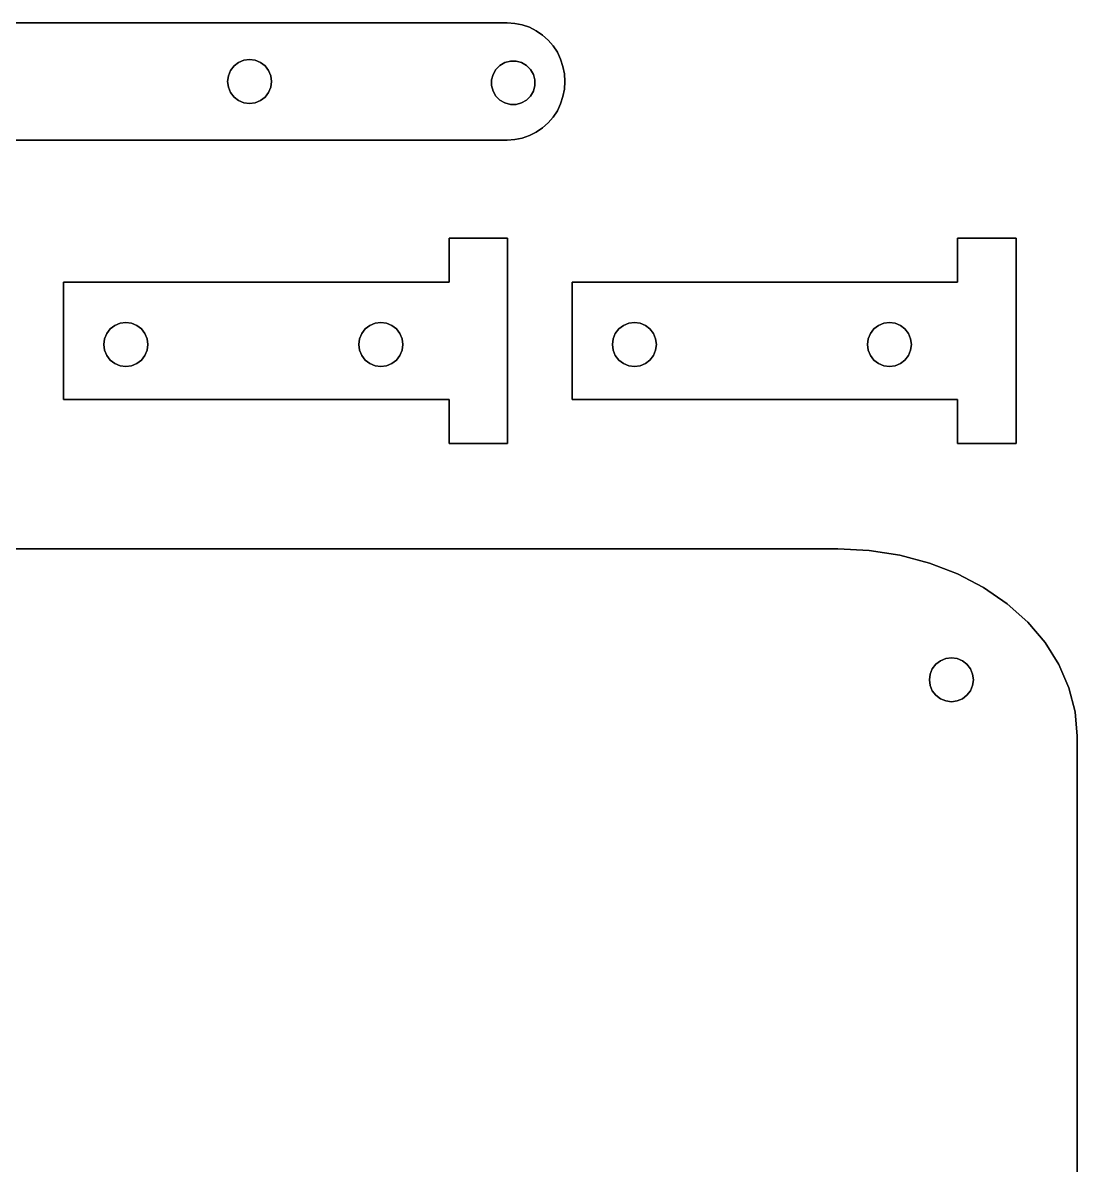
# Model space of a CAD drawing. Header units: metres. Extents: x -153 to 0, y 0 to 286.
# Drawn here: x -72.1 to -0.1, y 208.4 to 286.4 of the extents above; entities that cross this region are included whole.
import ezdxf

# ---------------------------------------------------------------- set-up
doc = ezdxf.new("R2010")
doc.units = ezdxf.units.M

msp = doc.modelspace()

# ---------------------------------------------------------------- linework, layer by layer
at = {"layer": 'Group#15'}
for points in [[(-8.285, 268.677, 0.199), (-8.285, 271.677, 0.199), (-4.285, 271.677, 0.199), (-4.285, 257.677, 0.199), (-8.285, 257.677, 0.199), (-8.285, 260.677, 0.199), (-34.585, 260.677, 0.199), (-34.585, 268.677, 0.199), (-8.285, 268.677, 0.199)], [(-8.285, 271.677, 3.199), (-8.285, 268.677, 3.199), (-34.585, 268.677, 3.199), (-34.585, 260.677, 3.199), (-8.285, 260.677, 3.199), (-8.285, 257.677, 3.199), (-4.285, 257.677, 3.199), (-4.285, 271.677, 3.199), (-8.285, 271.677, 3.199)], [(-8.285, 271.677, 3.199), (-4.285, 271.677, 3.199), (-4.285, 271.677, 0.199), (-8.285, 271.677, 0.199), (-8.285, 271.677, 3.199)], [(-8.285, 271.677, 0.199), (-8.285, 268.677, 0.199), (-8.285, 268.677, 3.199), (-8.285, 271.677, 3.199), (-8.285, 271.677, 0.199)], [(-4.285, 271.677, 3.199), (-4.285, 257.677, 3.199), (-4.285, 257.677, 0.199), (-4.285, 271.677, 0.199), (-4.285, 271.677, 3.199)], [(-8.285, 268.677, 3.199), (-8.285, 268.677, 0.199), (-34.585, 268.677, 0.199), (-34.585, 268.677, 3.199), (-8.285, 268.677, 3.199)], [(-34.585, 260.677, 3.199), (-34.585, 268.677, 3.199), (-34.585, 268.677, 0.199), (-34.585, 260.677, 0.199), (-34.585, 260.677, 3.199)], [(-30.723, 262.978, 0.199), (-30.335, 262.927, 0.199), (-29.947, 262.978, 0.199), (-29.585, 263.128, 0.199), (-29.274, 263.366, 0.199), (-29.036, 263.677, 0.199), (-28.886, 264.039, 0.199), (-28.835, 264.427, 0.199), (-28.886, 264.815, 0.199), (-29.036, 265.177, 0.199), (-29.274, 265.487, 0.199), (-29.585, 265.726, 0.199), (-29.947, 265.876, 0.199), (-30.335, 265.927, 0.199), (-30.723, 265.876, 0.199), (-31.085, 265.726, 0.199), (-31.395, 265.487, 0.199), (-31.634, 265.177, 0.199), (-31.784, 264.815, 0.199), (-31.835, 264.427, 0.199), (-31.784, 264.039, 0.199), (-31.634, 263.677, 0.199), (-31.395, 263.366, 0.199), (-31.085, 263.128, 0.199), (-30.723, 262.978, 0.199)], [(-30.335, 262.927, 3.199), (-30.723, 262.978, 3.199), (-31.085, 263.128, 3.199), (-31.395, 263.366, 3.199), (-31.634, 263.677, 3.199), (-31.784, 264.039, 3.199), (-31.835, 264.427, 3.199), (-31.784, 264.815, 3.199), (-31.634, 265.177, 3.199), (-31.395, 265.487, 3.199), (-31.085, 265.726, 3.199), (-30.723, 265.876, 3.199), (-30.335, 265.927, 3.199), (-29.947, 265.876, 3.199), (-29.585, 265.726, 3.199), (-29.274, 265.487, 3.199), (-29.036, 265.177, 3.199), (-28.886, 264.815, 3.199), (-28.835, 264.427, 3.199), (-28.886, 264.039, 3.199), (-29.036, 263.677, 3.199), (-29.274, 263.366, 3.199), (-29.585, 263.128, 3.199), (-29.947, 262.978, 3.199), (-30.335, 262.927, 3.199)], [(-31.085, 265.726, 0.199), (-30.723, 265.876, 0.199), (-30.723, 265.876, 3.199), (-31.085, 265.726, 3.199), (-31.085, 265.726, 0.199)], [(-30.723, 265.876, 0.199), (-30.335, 265.927, 0.199), (-30.335, 265.927, 3.199), (-30.723, 265.876, 3.199), (-30.723, 265.876, 0.199)], [(-30.335, 265.927, 0.199), (-29.947, 265.876, 0.199), (-29.947, 265.876, 3.199), (-30.335, 265.927, 3.199), (-30.335, 265.927, 0.199)], [(-29.947, 265.876, 0.199), (-29.585, 265.726, 0.199), (-29.585, 265.726, 3.199), (-29.947, 265.876, 3.199), (-29.947, 265.876, 0.199)], [(-11.435, 264.427, 0.199), (-11.486, 264.815, 0.199), (-11.636, 265.177, 0.199), (-11.874, 265.487, 0.199), (-12.185, 265.726, 0.199), (-12.547, 265.876, 0.199), (-12.935, 265.927, 0.199), (-13.323, 265.876, 0.199), (-13.685, 265.726, 0.199), (-13.995, 265.487, 0.199), (-14.234, 265.177, 0.199), (-14.384, 264.815, 0.199), (-14.435, 264.427, 0.199), (-14.384, 264.039, 0.199), (-14.234, 263.677, 0.199), (-13.995, 263.366, 0.199), (-13.685, 263.128, 0.199), (-13.323, 262.978, 0.199), (-12.935, 262.927, 0.199), (-12.547, 262.978, 0.199), (-12.185, 263.128, 0.199), (-11.874, 263.366, 0.199), (-11.636, 263.677, 0.199), (-11.486, 264.039, 0.199), (-11.435, 264.427, 0.199)], [(-11.486, 264.815, 3.199), (-11.435, 264.427, 3.199), (-11.486, 264.039, 3.199), (-11.636, 263.677, 3.199), (-11.874, 263.366, 3.199), (-12.185, 263.128, 3.199), (-12.547, 262.978, 3.199), (-12.935, 262.927, 3.199), (-13.323, 262.978, 3.199), (-13.685, 263.128, 3.199), (-13.995, 263.366, 3.199), (-14.234, 263.677, 3.199), (-14.384, 264.039, 3.199), (-14.435, 264.427, 3.199), (-14.384, 264.815, 3.199), (-14.234, 265.177, 3.199), (-13.995, 265.487, 3.199), (-13.685, 265.726, 3.199), (-13.323, 265.876, 3.199), (-12.935, 265.927, 3.199), (-12.547, 265.876, 3.199), (-12.185, 265.726, 3.199), (-11.874, 265.487, 3.199), (-11.636, 265.177, 3.199), (-11.486, 264.815, 3.199)], [(-13.685, 265.726, 0.199), (-13.323, 265.876, 0.199), (-13.323, 265.876, 3.199), (-13.685, 265.726, 3.199), (-13.685, 265.726, 0.199)], [(-13.323, 265.876, 0.199), (-12.935, 265.927, 0.199), (-12.935, 265.927, 3.199), (-13.323, 265.876, 3.199), (-13.323, 265.876, 0.199)], [(-12.935, 265.927, 0.199), (-12.547, 265.876, 0.199), (-12.547, 265.876, 3.199), (-12.935, 265.927, 3.199), (-12.935, 265.927, 0.199)], [(-12.547, 265.876, 0.199), (-12.185, 265.726, 0.199), (-12.185, 265.726, 3.199), (-12.547, 265.876, 3.199), (-12.547, 265.876, 0.199)], [(-31.784, 264.815, 0.199), (-31.634, 265.177, 0.199), (-31.634, 265.177, 3.199), (-31.784, 264.815, 3.199), (-31.784, 264.815, 0.199)], [(-31.634, 265.177, 0.199), (-31.395, 265.487, 0.199), (-31.395, 265.487, 3.199), (-31.634, 265.177, 3.199), (-31.634, 265.177, 0.199)], [(-31.395, 265.487, 0.199), (-31.085, 265.726, 0.199), (-31.085, 265.726, 3.199), (-31.395, 265.487, 3.199), (-31.395, 265.487, 0.199)], [(-29.585, 265.726, 0.199), (-29.274, 265.487, 0.199), (-29.274, 265.487, 3.199), (-29.585, 265.726, 3.199), (-29.585, 265.726, 0.199)], [(-29.274, 265.487, 0.199), (-29.036, 265.177, 0.199), (-29.036, 265.177, 3.199), (-29.274, 265.487, 3.199), (-29.274, 265.487, 0.199)], [(-29.036, 265.177, 0.199), (-28.886, 264.815, 0.199), (-28.886, 264.815, 3.199), (-29.036, 265.177, 3.199), (-29.036, 265.177, 0.199)], [(-14.384, 264.815, 0.199), (-14.234, 265.177, 0.199), (-14.234, 265.177, 3.199), (-14.384, 264.815, 3.199), (-14.384, 264.815, 0.199)], [(-14.234, 265.177, 0.199), (-13.995, 265.487, 0.199), (-13.995, 265.487, 3.199), (-14.234, 265.177, 3.199), (-14.234, 265.177, 0.199)], [(-13.995, 265.487, 0.199), (-13.685, 265.726, 0.199), (-13.685, 265.726, 3.199), (-13.995, 265.487, 3.199), (-13.995, 265.487, 0.199)], [(-12.185, 265.726, 0.199), (-11.874, 265.487, 0.199), (-11.874, 265.487, 3.199), (-12.185, 265.726, 3.199), (-12.185, 265.726, 0.199)], [(-11.874, 265.487, 0.199), (-11.636, 265.177, 0.199), (-11.636, 265.177, 3.199), (-11.874, 265.487, 3.199), (-11.874, 265.487, 0.199)], [(-11.636, 265.177, 0.199), (-11.486, 264.815, 0.199), (-11.486, 264.815, 3.199), (-11.636, 265.177, 3.199), (-11.636, 265.177, 0.199)], [(-31.835, 264.427, 0.199), (-31.784, 264.815, 0.199), (-31.784, 264.815, 3.199), (-31.835, 264.427, 3.199), (-31.835, 264.427, 0.199)], [(-31.784, 264.039, 0.199), (-31.835, 264.427, 0.199), (-31.835, 264.427, 3.199), (-31.784, 264.039, 3.199), (-31.784, 264.039, 0.199)], [(-28.886, 264.815, 0.199), (-28.835, 264.427, 0.199), (-28.835, 264.427, 3.199), (-28.886, 264.815, 3.199), (-28.886, 264.815, 0.199)], [(-28.835, 264.427, 0.199), (-28.886, 264.039, 0.199), (-28.886, 264.039, 3.199), (-28.835, 264.427, 3.199), (-28.835, 264.427, 0.199)], [(-14.435, 264.427, 0.199), (-14.384, 264.815, 0.199), (-14.384, 264.815, 3.199), (-14.435, 264.427, 3.199), (-14.435, 264.427, 0.199)], [(-14.384, 264.039, 0.199), (-14.435, 264.427, 0.199), (-14.435, 264.427, 3.199), (-14.384, 264.039, 3.199), (-14.384, 264.039, 0.199)], [(-11.486, 264.815, 0.199), (-11.435, 264.427, 0.199), (-11.435, 264.427, 3.199), (-11.486, 264.815, 3.199), (-11.486, 264.815, 0.199)], [(-11.435, 264.427, 0.199), (-11.486, 264.039, 0.199), (-11.486, 264.039, 3.199), (-11.435, 264.427, 3.199), (-11.435, 264.427, 0.199)], [(-31.634, 263.677, 0.199), (-31.784, 264.039, 0.199), (-31.784, 264.039, 3.199), (-31.634, 263.677, 3.199), (-31.634, 263.677, 0.199)], [(-31.395, 263.366, 0.199), (-31.634, 263.677, 0.199), (-31.634, 263.677, 3.199), (-31.395, 263.366, 3.199), (-31.395, 263.366, 0.199)], [(-29.036, 263.677, 0.199), (-29.274, 263.366, 0.199), (-29.274, 263.366, 3.199), (-29.036, 263.677, 3.199), (-29.036, 263.677, 0.199)], [(-28.886, 264.039, 0.199), (-29.036, 263.677, 0.199), (-29.036, 263.677, 3.199), (-28.886, 264.039, 3.199), (-28.886, 264.039, 0.199)], [(-14.234, 263.677, 0.199), (-14.384, 264.039, 0.199), (-14.384, 264.039, 3.199), (-14.234, 263.677, 3.199), (-14.234, 263.677, 0.199)], [(-13.995, 263.366, 0.199), (-14.234, 263.677, 0.199), (-14.234, 263.677, 3.199), (-13.995, 263.366, 3.199), (-13.995, 263.366, 0.199)], [(-11.636, 263.677, 0.199), (-11.874, 263.366, 0.199), (-11.874, 263.366, 3.199), (-11.636, 263.677, 3.199), (-11.636, 263.677, 0.199)], [(-11.486, 264.039, 0.199), (-11.636, 263.677, 0.199), (-11.636, 263.677, 3.199), (-11.486, 264.039, 3.199), (-11.486, 264.039, 0.199)], [(-31.085, 263.128, 0.199), (-31.395, 263.366, 0.199), (-31.395, 263.366, 3.199), (-31.085, 263.128, 3.199), (-31.085, 263.128, 0.199)], [(-30.723, 262.978, 0.199), (-31.085, 263.128, 0.199), (-31.085, 263.128, 3.199), (-30.723, 262.978, 3.199), (-30.723, 262.978, 0.199)], [(-30.335, 262.927, 0.199), (-30.723, 262.978, 0.199), (-30.723, 262.978, 3.199), (-30.335, 262.927, 3.199), (-30.335, 262.927, 0.199)], [(-29.947, 262.978, 0.199), (-30.335, 262.927, 0.199), (-30.335, 262.927, 3.199), (-29.947, 262.978, 3.199), (-29.947, 262.978, 0.199)], [(-29.585, 263.128, 0.199), (-29.947, 262.978, 0.199), (-29.947, 262.978, 3.199), (-29.585, 263.128, 3.199), (-29.585, 263.128, 0.199)], [(-29.274, 263.366, 0.199), (-29.585, 263.128, 0.199), (-29.585, 263.128, 3.199), (-29.274, 263.366, 3.199), (-29.274, 263.366, 0.199)], [(-13.685, 263.128, 0.199), (-13.995, 263.366, 0.199), (-13.995, 263.366, 3.199), (-13.685, 263.128, 3.199), (-13.685, 263.128, 0.199)], [(-13.323, 262.978, 0.199), (-13.685, 263.128, 0.199), (-13.685, 263.128, 3.199), (-13.323, 262.978, 3.199), (-13.323, 262.978, 0.199)], [(-12.935, 262.927, 0.199), (-13.323, 262.978, 0.199), (-13.323, 262.978, 3.199), (-12.935, 262.927, 3.199), (-12.935, 262.927, 0.199)], [(-12.547, 262.978, 0.199), (-12.935, 262.927, 0.199), (-12.935, 262.927, 3.199), (-12.547, 262.978, 3.199), (-12.547, 262.978, 0.199)], [(-12.185, 263.128, 0.199), (-12.547, 262.978, 0.199), (-12.547, 262.978, 3.199), (-12.185, 263.128, 3.199), (-12.185, 263.128, 0.199)], [(-11.874, 263.366, 0.199), (-12.185, 263.128, 0.199), (-12.185, 263.128, 3.199), (-11.874, 263.366, 3.199), (-11.874, 263.366, 0.199)], [(-8.285, 260.677, 0.199), (-8.285, 260.677, 3.199), (-34.585, 260.677, 3.199), (-34.585, 260.677, 0.199), (-8.285, 260.677, 0.199)], [(-8.285, 257.677, 3.199), (-8.285, 260.677, 3.199), (-8.285, 260.677, 0.199), (-8.285, 257.677, 0.199), (-8.285, 257.677, 3.199)], [(-4.285, 257.677, 3.199), (-8.285, 257.677, 3.199), (-8.285, 257.677, 0.199), (-4.285, 257.677, 0.199), (-4.285, 257.677, 3.199)]]:
    msp.add_polyline3d(points, dxfattribs=at)
at = {"layer": 'Group#16'}
for points in [[(-42.981, 268.677, 0.199), (-42.981, 271.677, 0.199), (-38.981, 271.677, 0.199), (-38.981, 257.677, 0.199), (-42.981, 257.677, 0.199), (-42.981, 260.677, 0.199), (-69.281, 260.677, 0.199), (-69.281, 268.677, 0.199), (-42.981, 268.677, 0.199)], [(-42.981, 271.677, 3.199), (-42.981, 268.677, 3.199), (-69.281, 268.677, 3.199), (-69.281, 260.677, 3.199), (-42.981, 260.677, 3.199), (-42.981, 257.677, 3.199), (-38.981, 257.677, 3.199), (-38.981, 271.677, 3.199), (-42.981, 271.677, 3.199)], [(-42.981, 271.677, 3.199), (-38.981, 271.677, 3.199), (-38.981, 271.677, 0.199), (-42.981, 271.677, 0.199), (-42.981, 271.677, 3.199)], [(-42.981, 271.677, 0.199), (-42.981, 268.677, 0.199), (-42.981, 268.677, 3.199), (-42.981, 271.677, 3.199), (-42.981, 271.677, 0.199)], [(-38.981, 271.677, 3.199), (-38.981, 257.677, 3.199), (-38.981, 257.677, 0.199), (-38.981, 271.677, 0.199), (-38.981, 271.677, 3.199)], [(-42.981, 268.677, 3.199), (-42.981, 268.677, 0.199), (-69.281, 268.677, 0.199), (-69.281, 268.677, 3.199), (-42.981, 268.677, 3.199)], [(-69.281, 260.677, 3.199), (-69.281, 268.677, 3.199), (-69.281, 268.677, 0.199), (-69.281, 260.677, 0.199), (-69.281, 260.677, 3.199)], [(-65.419, 262.978, 0.199), (-65.031, 262.927, 0.199), (-64.643, 262.978, 0.199), (-64.281, 263.128, 0.199), (-63.971, 263.366, 0.199), (-63.732, 263.677, 0.199), (-63.582, 264.039, 0.199), (-63.531, 264.427, 0.199), (-63.582, 264.815, 0.199), (-63.732, 265.177, 0.199), (-63.971, 265.487, 0.199), (-64.281, 265.726, 0.199), (-64.643, 265.876, 0.199), (-65.031, 265.927, 0.199), (-65.419, 265.876, 0.199), (-65.781, 265.726, 0.199), (-66.092, 265.487, 0.199), (-66.33, 265.177, 0.199), (-66.48, 264.815, 0.199), (-66.531, 264.427, 0.199), (-66.48, 264.039, 0.199), (-66.33, 263.677, 0.199), (-66.092, 263.366, 0.199), (-65.781, 263.128, 0.199), (-65.419, 262.978, 0.199)], [(-65.031, 262.927, 3.199), (-65.419, 262.978, 3.199), (-65.781, 263.128, 3.199), (-66.092, 263.366, 3.199), (-66.33, 263.677, 3.199), (-66.48, 264.039, 3.199), (-66.531, 264.427, 3.199), (-66.48, 264.815, 3.199), (-66.33, 265.177, 3.199), (-66.092, 265.487, 3.199), (-65.781, 265.726, 3.199), (-65.419, 265.876, 3.199), (-65.031, 265.927, 3.199), (-64.643, 265.876, 3.199), (-64.281, 265.726, 3.199), (-63.971, 265.487, 3.199), (-63.732, 265.177, 3.199), (-63.582, 264.815, 3.199), (-63.531, 264.427, 3.199), (-63.582, 264.039, 3.199), (-63.732, 263.677, 3.199), (-63.971, 263.366, 3.199), (-64.281, 263.128, 3.199), (-64.643, 262.978, 3.199), (-65.031, 262.927, 3.199)], [(-65.781, 265.726, 0.199), (-65.419, 265.876, 0.199), (-65.419, 265.876, 3.199), (-65.781, 265.726, 3.199), (-65.781, 265.726, 0.199)], [(-65.419, 265.876, 0.199), (-65.031, 265.927, 0.199), (-65.031, 265.927, 3.199), (-65.419, 265.876, 3.199), (-65.419, 265.876, 0.199)], [(-65.031, 265.927, 0.199), (-64.643, 265.876, 0.199), (-64.643, 265.876, 3.199), (-65.031, 265.927, 3.199), (-65.031, 265.927, 0.199)], [(-64.643, 265.876, 0.199), (-64.281, 265.726, 0.199), (-64.281, 265.726, 3.199), (-64.643, 265.876, 3.199), (-64.643, 265.876, 0.199)], [(-46.131, 264.427, 0.199), (-46.182, 264.815, 0.199), (-46.332, 265.177, 0.199), (-46.571, 265.487, 0.199), (-46.881, 265.726, 0.199), (-47.243, 265.876, 0.199), (-47.631, 265.927, 0.199), (-48.019, 265.876, 0.199), (-48.381, 265.726, 0.199), (-48.692, 265.487, 0.199), (-48.93, 265.177, 0.199), (-49.08, 264.815, 0.199), (-49.131, 264.427, 0.199), (-49.08, 264.039, 0.199), (-48.93, 263.677, 0.199), (-48.692, 263.366, 0.199), (-48.381, 263.128, 0.199), (-48.019, 262.978, 0.199), (-47.631, 262.927, 0.199), (-47.243, 262.978, 0.199), (-46.881, 263.128, 0.199), (-46.571, 263.366, 0.199), (-46.332, 263.677, 0.199), (-46.182, 264.039, 0.199), (-46.131, 264.427, 0.199)], [(-46.182, 264.815, 3.199), (-46.131, 264.427, 3.199), (-46.182, 264.039, 3.199), (-46.332, 263.677, 3.199), (-46.571, 263.366, 3.199), (-46.881, 263.128, 3.199), (-47.243, 262.978, 3.199), (-47.631, 262.927, 3.199), (-48.019, 262.978, 3.199), (-48.381, 263.128, 3.199), (-48.692, 263.366, 3.199), (-48.93, 263.677, 3.199), (-49.08, 264.039, 3.199), (-49.131, 264.427, 3.199), (-49.08, 264.815, 3.199), (-48.93, 265.177, 3.199), (-48.692, 265.487, 3.199), (-48.381, 265.726, 3.199), (-48.019, 265.876, 3.199), (-47.631, 265.927, 3.199), (-47.243, 265.876, 3.199), (-46.881, 265.726, 3.199), (-46.571, 265.487, 3.199), (-46.332, 265.177, 3.199), (-46.182, 264.815, 3.199)], [(-48.381, 265.726, 0.199), (-48.019, 265.876, 0.199), (-48.019, 265.876, 3.199), (-48.381, 265.726, 3.199), (-48.381, 265.726, 0.199)], [(-48.019, 265.876, 0.199), (-47.631, 265.927, 0.199), (-47.631, 265.927, 3.199), (-48.019, 265.876, 3.199), (-48.019, 265.876, 0.199)], [(-47.631, 265.927, 0.199), (-47.243, 265.876, 0.199), (-47.243, 265.876, 3.199), (-47.631, 265.927, 3.199), (-47.631, 265.927, 0.199)], [(-47.243, 265.876, 0.199), (-46.881, 265.726, 0.199), (-46.881, 265.726, 3.199), (-47.243, 265.876, 3.199), (-47.243, 265.876, 0.199)], [(-66.48, 264.815, 0.199), (-66.33, 265.177, 0.199), (-66.33, 265.177, 3.199), (-66.48, 264.815, 3.199), (-66.48, 264.815, 0.199)], [(-66.33, 265.177, 0.199), (-66.092, 265.487, 0.199), (-66.092, 265.487, 3.199), (-66.33, 265.177, 3.199), (-66.33, 265.177, 0.199)], [(-66.092, 265.487, 0.199), (-65.781, 265.726, 0.199), (-65.781, 265.726, 3.199), (-66.092, 265.487, 3.199), (-66.092, 265.487, 0.199)], [(-64.281, 265.726, 0.199), (-63.971, 265.487, 0.199), (-63.971, 265.487, 3.199), (-64.281, 265.726, 3.199), (-64.281, 265.726, 0.199)], [(-63.971, 265.487, 0.199), (-63.732, 265.177, 0.199), (-63.732, 265.177, 3.199), (-63.971, 265.487, 3.199), (-63.971, 265.487, 0.199)], [(-63.732, 265.177, 0.199), (-63.582, 264.815, 0.199), (-63.582, 264.815, 3.199), (-63.732, 265.177, 3.199), (-63.732, 265.177, 0.199)], [(-49.08, 264.815, 0.199), (-48.93, 265.177, 0.199), (-48.93, 265.177, 3.199), (-49.08, 264.815, 3.199), (-49.08, 264.815, 0.199)], [(-48.93, 265.177, 0.199), (-48.692, 265.487, 0.199), (-48.692, 265.487, 3.199), (-48.93, 265.177, 3.199), (-48.93, 265.177, 0.199)], [(-48.692, 265.487, 0.199), (-48.381, 265.726, 0.199), (-48.381, 265.726, 3.199), (-48.692, 265.487, 3.199), (-48.692, 265.487, 0.199)], [(-46.881, 265.726, 0.199), (-46.571, 265.487, 0.199), (-46.571, 265.487, 3.199), (-46.881, 265.726, 3.199), (-46.881, 265.726, 0.199)], [(-46.571, 265.487, 0.199), (-46.332, 265.177, 0.199), (-46.332, 265.177, 3.199), (-46.571, 265.487, 3.199), (-46.571, 265.487, 0.199)], [(-46.332, 265.177, 0.199), (-46.182, 264.815, 0.199), (-46.182, 264.815, 3.199), (-46.332, 265.177, 3.199), (-46.332, 265.177, 0.199)], [(-66.531, 264.427, 0.199), (-66.48, 264.815, 0.199), (-66.48, 264.815, 3.199), (-66.531, 264.427, 3.199), (-66.531, 264.427, 0.199)], [(-66.48, 264.039, 0.199), (-66.531, 264.427, 0.199), (-66.531, 264.427, 3.199), (-66.48, 264.039, 3.199), (-66.48, 264.039, 0.199)], [(-63.582, 264.815, 0.199), (-63.531, 264.427, 0.199), (-63.531, 264.427, 3.199), (-63.582, 264.815, 3.199), (-63.582, 264.815, 0.199)], [(-63.531, 264.427, 0.199), (-63.582, 264.039, 0.199), (-63.582, 264.039, 3.199), (-63.531, 264.427, 3.199), (-63.531, 264.427, 0.199)], [(-49.131, 264.427, 0.199), (-49.08, 264.815, 0.199), (-49.08, 264.815, 3.199), (-49.131, 264.427, 3.199), (-49.131, 264.427, 0.199)], [(-49.08, 264.039, 0.199), (-49.131, 264.427, 0.199), (-49.131, 264.427, 3.199), (-49.08, 264.039, 3.199), (-49.08, 264.039, 0.199)], [(-46.182, 264.815, 0.199), (-46.131, 264.427, 0.199), (-46.131, 264.427, 3.199), (-46.182, 264.815, 3.199), (-46.182, 264.815, 0.199)], [(-46.131, 264.427, 0.199), (-46.182, 264.039, 0.199), (-46.182, 264.039, 3.199), (-46.131, 264.427, 3.199), (-46.131, 264.427, 0.199)], [(-66.33, 263.677, 0.199), (-66.48, 264.039, 0.199), (-66.48, 264.039, 3.199), (-66.33, 263.677, 3.199), (-66.33, 263.677, 0.199)], [(-66.092, 263.366, 0.199), (-66.33, 263.677, 0.199), (-66.33, 263.677, 3.199), (-66.092, 263.366, 3.199), (-66.092, 263.366, 0.199)], [(-63.732, 263.677, 0.199), (-63.971, 263.366, 0.199), (-63.971, 263.366, 3.199), (-63.732, 263.677, 3.199), (-63.732, 263.677, 0.199)], [(-63.582, 264.039, 0.199), (-63.732, 263.677, 0.199), (-63.732, 263.677, 3.199), (-63.582, 264.039, 3.199), (-63.582, 264.039, 0.199)], [(-48.93, 263.677, 0.199), (-49.08, 264.039, 0.199), (-49.08, 264.039, 3.199), (-48.93, 263.677, 3.199), (-48.93, 263.677, 0.199)], [(-48.692, 263.366, 0.199), (-48.93, 263.677, 0.199), (-48.93, 263.677, 3.199), (-48.692, 263.366, 3.199), (-48.692, 263.366, 0.199)], [(-46.332, 263.677, 0.199), (-46.571, 263.366, 0.199), (-46.571, 263.366, 3.199), (-46.332, 263.677, 3.199), (-46.332, 263.677, 0.199)], [(-46.182, 264.039, 0.199), (-46.332, 263.677, 0.199), (-46.332, 263.677, 3.199), (-46.182, 264.039, 3.199), (-46.182, 264.039, 0.199)], [(-65.781, 263.128, 0.199), (-66.092, 263.366, 0.199), (-66.092, 263.366, 3.199), (-65.781, 263.128, 3.199), (-65.781, 263.128, 0.199)], [(-65.419, 262.978, 0.199), (-65.781, 263.128, 0.199), (-65.781, 263.128, 3.199), (-65.419, 262.978, 3.199), (-65.419, 262.978, 0.199)], [(-65.031, 262.927, 0.199), (-65.419, 262.978, 0.199), (-65.419, 262.978, 3.199), (-65.031, 262.927, 3.199), (-65.031, 262.927, 0.199)], [(-64.643, 262.978, 0.199), (-65.031, 262.927, 0.199), (-65.031, 262.927, 3.199), (-64.643, 262.978, 3.199), (-64.643, 262.978, 0.199)], [(-64.281, 263.128, 0.199), (-64.643, 262.978, 0.199), (-64.643, 262.978, 3.199), (-64.281, 263.128, 3.199), (-64.281, 263.128, 0.199)], [(-63.971, 263.366, 0.199), (-64.281, 263.128, 0.199), (-64.281, 263.128, 3.199), (-63.971, 263.366, 3.199), (-63.971, 263.366, 0.199)], [(-48.381, 263.128, 0.199), (-48.692, 263.366, 0.199), (-48.692, 263.366, 3.199), (-48.381, 263.128, 3.199), (-48.381, 263.128, 0.199)], [(-48.019, 262.978, 0.199), (-48.381, 263.128, 0.199), (-48.381, 263.128, 3.199), (-48.019, 262.978, 3.199), (-48.019, 262.978, 0.199)], [(-47.631, 262.927, 0.199), (-48.019, 262.978, 0.199), (-48.019, 262.978, 3.199), (-47.631, 262.927, 3.199), (-47.631, 262.927, 0.199)], [(-47.243, 262.978, 0.199), (-47.631, 262.927, 0.199), (-47.631, 262.927, 3.199), (-47.243, 262.978, 3.199), (-47.243, 262.978, 0.199)], [(-46.881, 263.128, 0.199), (-47.243, 262.978, 0.199), (-47.243, 262.978, 3.199), (-46.881, 263.128, 3.199), (-46.881, 263.128, 0.199)], [(-46.571, 263.366, 0.199), (-46.881, 263.128, 0.199), (-46.881, 263.128, 3.199), (-46.571, 263.366, 3.199), (-46.571, 263.366, 0.199)], [(-42.981, 260.677, 0.199), (-42.981, 260.677, 3.199), (-69.281, 260.677, 3.199), (-69.281, 260.677, 0.199), (-42.981, 260.677, 0.199)], [(-42.981, 257.677, 3.199), (-42.981, 260.677, 3.199), (-42.981, 260.677, 0.199), (-42.981, 257.677, 0.199), (-42.981, 257.677, 3.199)], [(-38.981, 257.677, 3.199), (-42.981, 257.677, 3.199), (-42.981, 257.677, 0.199), (-38.981, 257.677, 0.199), (-38.981, 257.677, 3.199)]]:
    msp.add_polyline3d(points, dxfattribs=at)
at = {"layer": 'Group#17'}
for points in [[(-111.152, 286.377, 0.023), (-39.019, 286.377, 0.023), (-38.5, 286.343, 0.023), (-37.99, 286.241, 0.023), (-37.499, 286.072, 0.023), (-37.033, 285.839, 0.023), (-36.603, 285.548, 0.023), (-36.214, 285.202, 0.023), (-35.875, 284.808, 0.023), (-35.59, 284.372, 0.023), (-35.366, 283.903, 0.023), (-35.205, 283.408, 0.023), (-35.111, 282.897, 0.023), (-35.085, 282.377, 0.023), (-35.111, 281.858, 0.023), (-35.205, 281.346, 0.023), (-35.366, 280.852, 0.023), (-35.59, 280.383, 0.023), (-35.875, 279.947, 0.023), (-36.214, 279.553, 0.023), (-36.603, 279.207, 0.023), (-37.033, 278.916, 0.023), (-37.499, 278.683, 0.023), (-37.99, 278.514, 0.023), (-38.5, 278.412, 0.023)], [(-39.019, 278.377, 3.023), (-38.5, 278.412, 3.023), (-37.99, 278.514, 3.023), (-37.499, 278.683, 3.023), (-37.033, 278.916, 3.023), (-36.603, 279.207, 3.023), (-36.214, 279.553, 3.023), (-35.875, 279.947, 3.023), (-35.59, 280.383, 3.023), (-35.366, 280.852, 3.023), (-35.205, 281.346, 3.023), (-35.111, 281.858, 3.023), (-35.085, 282.377, 3.023), (-35.111, 282.897, 3.023), (-35.205, 283.408, 3.023), (-35.366, 283.903, 3.023), (-35.59, 284.372, 3.023), (-35.875, 284.808, 3.023), (-36.214, 285.202, 3.023), (-36.603, 285.548, 3.023), (-37.033, 285.839, 3.023), (-37.499, 286.072, 3.023), (-37.99, 286.241, 3.023), (-38.5, 286.343, 3.023), (-39.019, 286.377, 3.023), (-111.152, 286.377, 3.023)], [(-39.019, 286.377, 0.023), (-111.152, 286.377, 0.023), (-111.152, 286.377, 3.023), (-39.019, 286.377, 3.023), (-39.019, 286.377, 0.023)], [(-38.5, 286.343, 0.023), (-39.019, 286.377, 0.023), (-39.019, 286.377, 3.023), (-38.5, 286.343, 3.023), (-38.5, 286.343, 0.023)], [(-37.99, 286.241, 0.023), (-38.5, 286.343, 0.023), (-38.5, 286.343, 3.023), (-37.99, 286.241, 3.023), (-37.99, 286.241, 0.023)], [(-37.499, 286.072, 0.023), (-37.99, 286.241, 0.023), (-37.99, 286.241, 3.023), (-37.499, 286.072, 3.023), (-37.499, 286.072, 0.023)], [(-37.033, 285.839, 0.023), (-37.499, 286.072, 0.023), (-37.499, 286.072, 3.023), (-37.033, 285.839, 3.023), (-37.033, 285.839, 0.023)], [(-36.603, 285.548, 0.023), (-37.033, 285.839, 0.023), (-37.033, 285.839, 3.023), (-36.603, 285.548, 3.023), (-36.603, 285.548, 0.023)], [(-36.214, 285.202, 0.023), (-36.603, 285.548, 0.023), (-36.603, 285.548, 3.023), (-36.214, 285.202, 3.023), (-36.214, 285.202, 0.023)], [(-35.875, 284.808, 0.023), (-36.214, 285.202, 0.023), (-36.214, 285.202, 3.023), (-35.875, 284.808, 3.023), (-35.875, 284.808, 0.023)], [(-35.59, 284.372, 0.023), (-35.875, 284.808, 0.023), (-35.875, 284.808, 3.023), (-35.59, 284.372, 3.023), (-35.59, 284.372, 0.023)], [(-58.034, 282.766, 0.023), (-58.085, 282.377, 0.023), (-58.034, 281.989, 0.023), (-57.885, 281.627, 0.023), (-57.646, 281.317, 0.023), (-57.335, 281.078, 0.023), (-56.974, 280.929, 0.023), (-56.585, 280.877, 0.023), (-56.197, 280.929, 0.023), (-55.835, 281.078, 0.023), (-55.525, 281.317, 0.023), (-55.286, 281.627, 0.023), (-55.137, 281.989, 0.023), (-55.085, 282.377, 0.023), (-55.137, 282.766, 0.023), (-55.286, 283.127, 0.023), (-55.525, 283.438, 0.023), (-55.835, 283.677, 0.023), (-56.197, 283.826, 0.023), (-56.585, 283.877, 0.023), (-56.974, 283.826, 0.023), (-57.335, 283.677, 0.023), (-57.646, 283.438, 0.023), (-57.885, 283.127, 0.023), (-58.034, 282.766, 0.023)], [(-58.085, 282.377, 3.023), (-58.034, 282.766, 3.023), (-57.885, 283.127, 3.023), (-57.646, 283.438, 3.023), (-57.335, 283.677, 3.023), (-56.974, 283.826, 3.023), (-56.585, 283.877, 3.023), (-56.197, 283.826, 3.023), (-55.835, 283.677, 3.023), (-55.525, 283.438, 3.023), (-55.286, 283.127, 3.023), (-55.137, 282.766, 3.023), (-55.085, 282.377, 3.023), (-55.137, 281.989, 3.023), (-55.286, 281.627, 3.023), (-55.525, 281.317, 3.023), (-55.835, 281.078, 3.023), (-56.197, 280.929, 3.023), (-56.585, 280.877, 3.023), (-56.974, 280.929, 3.023), (-57.335, 281.078, 3.023), (-57.646, 281.317, 3.023), (-57.885, 281.627, 3.023), (-58.034, 281.989, 3.023), (-58.085, 282.377, 3.023)], [(-57.335, 283.677, 0.023), (-56.974, 283.826, 0.023), (-56.974, 283.826, 3.023), (-57.335, 283.677, 3.023), (-57.335, 283.677, 0.023)], [(-56.974, 283.826, 0.023), (-56.585, 283.877, 0.023), (-56.585, 283.877, 3.023), (-56.974, 283.826, 3.023), (-56.974, 283.826, 0.023)], [(-56.585, 283.877, 0.023), (-56.197, 283.826, 0.023), (-56.197, 283.826, 3.023), (-56.585, 283.877, 3.023), (-56.585, 283.877, 0.023)], [(-56.197, 283.826, 0.023), (-55.835, 283.677, 0.023), (-55.835, 283.677, 3.023), (-56.197, 283.826, 3.023), (-56.197, 283.826, 0.023)], [(-37.224, 282.856, 0), (-37.418, 283.193, 0), (-37.692, 283.467, 0), (-38.028, 283.661, 0), (-38.403, 283.762, 0), (-38.792, 283.762, 0), (-39.167, 283.661, 0), (-39.503, 283.467, 0), (-39.777, 283.193, 0), (-39.971, 282.856, 0), (-40.072, 282.481, 0), (-40.072, 282.093, 0), (-39.971, 281.718, 0), (-39.777, 281.382, 0), (-39.503, 281.107, 0), (-39.167, 280.913, 0), (-38.792, 280.813, 0), (-38.403, 280.813, 0), (-38.028, 280.913, 0), (-37.692, 281.107, 0), (-37.418, 281.382, 0), (-37.224, 281.718, 0), (-37.123, 282.093, 0), (-37.123, 282.481, 0), (-37.224, 282.856, 0)], [(-37.418, 283.193, 3), (-37.224, 282.856, 3), (-37.123, 282.481, 3), (-37.123, 282.093, 3), (-37.224, 281.718, 3), (-37.418, 281.382, 3), (-37.692, 281.107, 3), (-38.028, 280.913, 3), (-38.403, 280.813, 3), (-38.792, 280.813, 3), (-39.167, 280.913, 3), (-39.503, 281.107, 3), (-39.777, 281.382, 3), (-39.971, 281.718, 3), (-40.072, 282.093, 3), (-40.072, 282.481, 3), (-39.971, 282.856, 3), (-39.777, 283.193, 3), (-39.503, 283.467, 3), (-39.167, 283.661, 3), (-38.792, 283.762, 3), (-38.403, 283.762, 3), (-38.028, 283.661, 3), (-37.692, 283.467, 3), (-37.418, 283.193, 3)], [(-38.792, 283.762, 3), (-39.167, 283.661, 3), (-39.167, 283.661, 0), (-38.792, 283.762, 0), (-38.792, 283.762, 3)], [(-38.403, 283.762, 3), (-38.792, 283.762, 3), (-38.792, 283.762, 0), (-38.403, 283.762, 0), (-38.403, 283.762, 3)], [(-38.028, 283.661, 3), (-38.403, 283.762, 3), (-38.403, 283.762, 0), (-38.028, 283.661, 0), (-38.028, 283.661, 3)], [(-35.366, 283.903, 0.023), (-35.59, 284.372, 0.023), (-35.59, 284.372, 3.023), (-35.366, 283.903, 3.023), (-35.366, 283.903, 0.023)], [(-35.205, 283.408, 0.023), (-35.366, 283.903, 0.023), (-35.366, 283.903, 3.023), (-35.205, 283.408, 3.023), (-35.205, 283.408, 0.023)], [(-58.034, 282.766, 0.023), (-57.885, 283.127, 0.023), (-57.885, 283.127, 3.023), (-58.034, 282.766, 3.023), (-58.034, 282.766, 0.023)], [(-57.885, 283.127, 0.023), (-57.646, 283.438, 0.023), (-57.646, 283.438, 3.023), (-57.885, 283.127, 3.023), (-57.885, 283.127, 0.023)], [(-57.646, 283.438, 0.023), (-57.335, 283.677, 0.023), (-57.335, 283.677, 3.023), (-57.646, 283.438, 3.023), (-57.646, 283.438, 0.023)], [(-55.835, 283.677, 0.023), (-55.525, 283.438, 0.023), (-55.525, 283.438, 3.023), (-55.835, 283.677, 3.023), (-55.835, 283.677, 0.023)], [(-55.525, 283.438, 0.023), (-55.286, 283.127, 0.023), (-55.286, 283.127, 3.023), (-55.525, 283.438, 3.023), (-55.525, 283.438, 0.023)], [(-55.286, 283.127, 0.023), (-55.137, 282.766, 0.023), (-55.137, 282.766, 3.023), (-55.286, 283.127, 3.023), (-55.286, 283.127, 0.023)], [(-39.777, 283.193, 3), (-39.971, 282.856, 3), (-39.971, 282.856, 0), (-39.777, 283.193, 0), (-39.777, 283.193, 3)], [(-39.503, 283.467, 3), (-39.777, 283.193, 3), (-39.777, 283.193, 0), (-39.503, 283.467, 0), (-39.503, 283.467, 3)], [(-39.167, 283.661, 3), (-39.503, 283.467, 3), (-39.503, 283.467, 0), (-39.167, 283.661, 0), (-39.167, 283.661, 3)], [(-37.692, 283.467, 3), (-38.028, 283.661, 3), (-38.028, 283.661, 0), (-37.692, 283.467, 0), (-37.692, 283.467, 3)], [(-37.418, 283.193, 3), (-37.692, 283.467, 3), (-37.692, 283.467, 0), (-37.418, 283.193, 0), (-37.418, 283.193, 3)], [(-37.224, 282.856, 3), (-37.418, 283.193, 3), (-37.418, 283.193, 0), (-37.224, 282.856, 0), (-37.224, 282.856, 3)], [(-35.111, 282.897, 0.023), (-35.205, 283.408, 0.023), (-35.205, 283.408, 3.023), (-35.111, 282.897, 3.023), (-35.111, 282.897, 0.023)], [(-58.085, 282.377, 0.023), (-58.034, 282.766, 0.023), (-58.034, 282.766, 3.023), (-58.085, 282.377, 3.023), (-58.085, 282.377, 0.023)], [(-58.034, 281.989, 0.023), (-58.085, 282.377, 0.023), (-58.085, 282.377, 3.023), (-58.034, 281.989, 3.023), (-58.034, 281.989, 0.023)], [(-55.137, 282.766, 0.023), (-55.085, 282.377, 0.023), (-55.085, 282.377, 3.023), (-55.137, 282.766, 3.023), (-55.137, 282.766, 0.023)], [(-55.085, 282.377, 0.023), (-55.137, 281.989, 0.023), (-55.137, 281.989, 3.023), (-55.085, 282.377, 3.023), (-55.085, 282.377, 0.023)], [(-39.971, 282.856, 3), (-40.072, 282.481, 3), (-40.072, 282.481, 0), (-39.971, 282.856, 0), (-39.971, 282.856, 3)], [(-40.072, 282.481, 3), (-40.072, 282.093, 3), (-40.072, 282.093, 0), (-40.072, 282.481, 0), (-40.072, 282.481, 3)], [(-37.123, 282.481, 3), (-37.224, 282.856, 3), (-37.224, 282.856, 0), (-37.123, 282.481, 0), (-37.123, 282.481, 3)], [(-37.123, 282.093, 3), (-37.123, 282.481, 3), (-37.123, 282.481, 0), (-37.123, 282.093, 0), (-37.123, 282.093, 3)], [(-35.085, 282.377, 0.023), (-35.111, 282.897, 0.023), (-35.111, 282.897, 3.023), (-35.085, 282.377, 3.023), (-35.085, 282.377, 0.023)], [(-35.111, 281.858, 0.023), (-35.085, 282.377, 0.023), (-35.085, 282.377, 3.023), (-35.111, 281.858, 3.023), (-35.111, 281.858, 0.023)], [(-57.885, 281.627, 0.023), (-58.034, 281.989, 0.023), (-58.034, 281.989, 3.023), (-57.885, 281.627, 3.023), (-57.885, 281.627, 0.023)], [(-57.646, 281.317, 0.023), (-57.885, 281.627, 0.023), (-57.885, 281.627, 3.023), (-57.646, 281.317, 3.023), (-57.646, 281.317, 0.023)], [(-55.286, 281.627, 0.023), (-55.525, 281.317, 0.023), (-55.525, 281.317, 3.023), (-55.286, 281.627, 3.023), (-55.286, 281.627, 0.023)], [(-55.137, 281.989, 0.023), (-55.286, 281.627, 0.023), (-55.286, 281.627, 3.023), (-55.137, 281.989, 3.023), (-55.137, 281.989, 0.023)], [(-40.072, 282.093, 3), (-39.971, 281.718, 3), (-39.971, 281.718, 0), (-40.072, 282.093, 0), (-40.072, 282.093, 3)], [(-39.971, 281.718, 3), (-39.777, 281.382, 3), (-39.777, 281.382, 0), (-39.971, 281.718, 0), (-39.971, 281.718, 3)], [(-37.418, 281.382, 3), (-37.224, 281.718, 3), (-37.224, 281.718, 0), (-37.418, 281.382, 0), (-37.418, 281.382, 3)], [(-37.224, 281.718, 3), (-37.123, 282.093, 3), (-37.123, 282.093, 0), (-37.224, 281.718, 0), (-37.224, 281.718, 3)], [(-35.205, 281.346, 0.023), (-35.111, 281.858, 0.023), (-35.111, 281.858, 3.023), (-35.205, 281.346, 3.023), (-35.205, 281.346, 0.023)], [(-57.335, 281.078, 0.023), (-57.646, 281.317, 0.023), (-57.646, 281.317, 3.023), (-57.335, 281.078, 3.023), (-57.335, 281.078, 0.023)], [(-56.974, 280.929, 0.023), (-57.335, 281.078, 0.023), (-57.335, 281.078, 3.023), (-56.974, 280.929, 3.023), (-56.974, 280.929, 0.023)], [(-56.585, 280.877, 0.023), (-56.974, 280.929, 0.023), (-56.974, 280.929, 3.023), (-56.585, 280.877, 3.023), (-56.585, 280.877, 0.023)], [(-56.197, 280.929, 0.023), (-56.585, 280.877, 0.023), (-56.585, 280.877, 3.023), (-56.197, 280.929, 3.023), (-56.197, 280.929, 0.023)], [(-55.835, 281.078, 0.023), (-56.197, 280.929, 0.023), (-56.197, 280.929, 3.023), (-55.835, 281.078, 3.023), (-55.835, 281.078, 0.023)], [(-55.525, 281.317, 0.023), (-55.835, 281.078, 0.023), (-55.835, 281.078, 3.023), (-55.525, 281.317, 3.023), (-55.525, 281.317, 0.023)], [(-39.777, 281.382, 3), (-39.503, 281.107, 3), (-39.503, 281.107, 0), (-39.777, 281.382, 0), (-39.777, 281.382, 3)], [(-39.503, 281.107, 3), (-39.167, 280.913, 3), (-39.167, 280.913, 0), (-39.503, 281.107, 0), (-39.503, 281.107, 3)], [(-39.167, 280.913, 3), (-38.792, 280.813, 3), (-38.792, 280.813, 0), (-39.167, 280.913, 0), (-39.167, 280.913, 3)], [(-38.792, 280.813, 3), (-38.403, 280.813, 3), (-38.403, 280.813, 0), (-38.792, 280.813, 0), (-38.792, 280.813, 3)], [(-38.403, 280.813, 3), (-38.028, 280.913, 3), (-38.028, 280.913, 0), (-38.403, 280.813, 0), (-38.403, 280.813, 3)], [(-38.028, 280.913, 3), (-37.692, 281.107, 3), (-37.692, 281.107, 0), (-38.028, 280.913, 0), (-38.028, 280.913, 3)], [(-37.692, 281.107, 3), (-37.418, 281.382, 3), (-37.418, 281.382, 0), (-37.692, 281.107, 0), (-37.692, 281.107, 3)], [(-35.59, 280.383, 0.023), (-35.366, 280.852, 0.023), (-35.366, 280.852, 3.023), (-35.59, 280.383, 3.023), (-35.59, 280.383, 0.023)], [(-35.366, 280.852, 0.023), (-35.205, 281.346, 0.023), (-35.205, 281.346, 3.023), (-35.366, 280.852, 3.023), (-35.366, 280.852, 0.023)], [(-36.214, 279.553, 0.023), (-35.875, 279.947, 0.023), (-35.875, 279.947, 3.023), (-36.214, 279.553, 3.023), (-36.214, 279.553, 0.023)], [(-35.875, 279.947, 0.023), (-35.59, 280.383, 0.023), (-35.59, 280.383, 3.023), (-35.875, 279.947, 3.023), (-35.875, 279.947, 0.023)], [(-37.033, 278.916, 0.023), (-36.603, 279.207, 0.023), (-36.603, 279.207, 3.023), (-37.033, 278.916, 3.023), (-37.033, 278.916, 0.023)], [(-36.603, 279.207, 0.023), (-36.214, 279.553, 0.023), (-36.214, 279.553, 3.023), (-36.603, 279.207, 3.023), (-36.603, 279.207, 0.023)], [(-38.5, 278.412, 0.023), (-39.019, 278.377, 0.023), (-111.152, 278.377, 0.023)], [(-111.152, 278.377, 3.023), (-39.019, 278.377, 3.023)], [(-111.152, 278.377, 0.023), (-39.019, 278.377, 0.023), (-39.019, 278.377, 3.023), (-111.152, 278.377, 3.023), (-111.152, 278.377, 0.023)], [(-39.019, 278.377, 0.023), (-38.5, 278.412, 0.023), (-38.5, 278.412, 3.023), (-39.019, 278.377, 3.023), (-39.019, 278.377, 0.023)], [(-38.5, 278.412, 0.023), (-37.99, 278.514, 0.023), (-37.99, 278.514, 3.023), (-38.5, 278.412, 3.023), (-38.5, 278.412, 0.023)], [(-37.99, 278.514, 0.023), (-37.499, 278.683, 0.023), (-37.499, 278.683, 3.023), (-37.99, 278.514, 3.023), (-37.99, 278.514, 0.023)], [(-37.499, 278.683, 0.023), (-37.033, 278.916, 0.023), (-37.033, 278.916, 3.023), (-37.499, 278.683, 3.023), (-37.499, 278.683, 0.023)]]:
    msp.add_polyline3d(points, dxfattribs=at)
at = {"layer": 'Group#9'}
for points in [[(-136.991, 250.482, 0.199), (-16.444, 250.482, 0.199), (-14.314, 250.372, 0.199), (-12.221, 250.046, 0.199), (-10.2, 249.509, 0.199), (-8.286, 248.769, 0.199), (-6.511, 247.84, 0.199), (-4.906, 246.738, 0.199), (-3.499, 245.481, 0.199), (-2.314, 244.091, 0.199), (-1.37, 242.591, 0.199), (-0.684, 241.008, 0.199), (-0.267, 239.368, 0.199), (-0.128, 237.7, 0.199), (-0.128, 143.264, 0.199)], [(-0.128, 143.264, 3.199), (-0.128, 237.7, 3.199), (-0.267, 239.368, 3.199), (-0.684, 241.008, 3.199), (-1.37, 242.591, 3.199), (-2.314, 244.091, 3.199), (-3.499, 245.481, 3.199), (-4.906, 246.738, 3.199), (-6.511, 247.84, 3.199), (-8.286, 248.769, 3.199), (-10.2, 249.509, 3.199), (-12.221, 250.046, 3.199), (-14.314, 250.372, 3.199), (-16.444, 250.482, 3.199), (-136.991, 250.482, 3.199)], [(-16.444, 250.482, 0.199), (-136.991, 250.482, 0.199), (-136.991, 250.482, 3.199), (-16.444, 250.482, 3.199), (-16.444, 250.482, 0.199)], [(-14.314, 250.372, 0.199), (-16.444, 250.482, 0.199), (-16.444, 250.482, 3.199), (-14.314, 250.372, 3.199), (-14.314, 250.372, 0.199)], [(-12.221, 250.046, 0.199), (-14.314, 250.372, 0.199), (-14.314, 250.372, 3.199), (-12.221, 250.046, 3.199), (-12.221, 250.046, 0.199)], [(-10.2, 249.509, 0.199), (-12.221, 250.046, 0.199), (-12.221, 250.046, 3.199), (-10.2, 249.509, 3.199), (-10.2, 249.509, 0.199)], [(-8.286, 248.769, 0.199), (-10.2, 249.509, 0.199), (-10.2, 249.509, 3.199), (-8.286, 248.769, 3.199), (-8.286, 248.769, 0.199)], [(-6.511, 247.84, 0.199), (-8.286, 248.769, 0.199), (-8.286, 248.769, 3.199), (-6.511, 247.84, 3.199), (-6.511, 247.84, 0.199)], [(-4.906, 246.738, 0.199), (-6.511, 247.84, 0.199), (-6.511, 247.84, 3.199), (-4.906, 246.738, 3.199), (-4.906, 246.738, 0.199)], [(-3.499, 245.481, 0.199), (-4.906, 246.738, 0.199), (-4.906, 246.738, 3.199), (-3.499, 245.481, 3.199), (-3.499, 245.481, 0.199)], [(-2.314, 244.091, 0.199), (-3.499, 245.481, 0.199), (-3.499, 245.481, 3.199), (-2.314, 244.091, 3.199), (-2.314, 244.091, 0.199)], [(-1.37, 242.591, 0.199), (-2.314, 244.091, 0.199), (-2.314, 244.091, 3.199), (-1.37, 242.591, 3.199), (-1.37, 242.591, 0.199)], [(-7.26, 241.943, 0.199), (-7.41, 242.305, 0.199), (-7.648, 242.616, 0.199), (-7.959, 242.854, 0.199), (-8.32, 243.004, 0.199), (-8.709, 243.055, 0.199), (-9.097, 243.004, 0.199), (-9.459, 242.854, 0.199), (-9.769, 242.616, 0.199), (-10.008, 242.305, 0.199), (-10.158, 241.943, 0.199), (-10.209, 241.555, 0.199), (-10.158, 241.167, 0.199), (-10.008, 240.805, 0.199), (-9.769, 240.494, 0.199), (-9.459, 240.256, 0.199), (-9.097, 240.106, 0.199), (-8.709, 240.055, 0.199), (-8.32, 240.106, 0.199), (-7.959, 240.256, 0.199), (-7.648, 240.494, 0.199), (-7.41, 240.805, 0.199), (-7.26, 241.167, 0.199), (-7.209, 241.555, 0.199), (-7.26, 241.943, 0.199)], [(-7.41, 242.305, 3.199), (-7.26, 241.943, 3.199), (-7.209, 241.555, 3.199), (-7.26, 241.167, 3.199), (-7.41, 240.805, 3.199), (-7.648, 240.494, 3.199), (-7.959, 240.256, 3.199), (-8.32, 240.106, 3.199), (-8.709, 240.055, 3.199), (-9.097, 240.106, 3.199), (-9.459, 240.256, 3.199), (-9.769, 240.494, 3.199), (-10.008, 240.805, 3.199), (-10.158, 241.167, 3.199), (-10.209, 241.555, 3.199), (-10.158, 241.943, 3.199), (-10.008, 242.305, 3.199), (-9.769, 242.616, 3.199), (-9.459, 242.854, 3.199), (-9.097, 243.004, 3.199), (-8.709, 243.055, 3.199), (-8.32, 243.004, 3.199), (-7.959, 242.854, 3.199), (-7.648, 242.616, 3.199), (-7.41, 242.305, 3.199)], [(-9.769, 242.616, 3.199), (-10.008, 242.305, 3.199), (-10.008, 242.305, 0.199), (-9.769, 242.616, 0.199), (-9.769, 242.616, 3.199)], [(-9.459, 242.854, 3.199), (-9.769, 242.616, 3.199), (-9.769, 242.616, 0.199), (-9.459, 242.854, 0.199), (-9.459, 242.854, 3.199)], [(-9.097, 243.004, 3.199), (-9.459, 242.854, 3.199), (-9.459, 242.854, 0.199), (-9.097, 243.004, 0.199), (-9.097, 243.004, 3.199)], [(-8.709, 243.055, 3.199), (-9.097, 243.004, 3.199), (-9.097, 243.004, 0.199), (-8.709, 243.055, 0.199), (-8.709, 243.055, 3.199)], [(-8.32, 243.004, 3.199), (-8.709, 243.055, 3.199), (-8.709, 243.055, 0.199), (-8.32, 243.004, 0.199), (-8.32, 243.004, 3.199)], [(-7.959, 242.854, 3.199), (-8.32, 243.004, 3.199), (-8.32, 243.004, 0.199), (-7.959, 242.854, 0.199), (-7.959, 242.854, 3.199)], [(-7.648, 242.616, 3.199), (-7.959, 242.854, 3.199), (-7.959, 242.854, 0.199), (-7.648, 242.616, 0.199), (-7.648, 242.616, 3.199)], [(-7.41, 242.305, 3.199), (-7.648, 242.616, 3.199), (-7.648, 242.616, 0.199), (-7.41, 242.305, 0.199), (-7.41, 242.305, 3.199)], [(-0.684, 241.008, 0.199), (-1.37, 242.591, 0.199), (-1.37, 242.591, 3.199), (-0.684, 241.008, 3.199), (-0.684, 241.008, 0.199)], [(-10.158, 241.943, 3.199), (-10.209, 241.555, 3.199), (-10.209, 241.555, 0.199), (-10.158, 241.943, 0.199), (-10.158, 241.943, 3.199)], [(-10.008, 242.305, 3.199), (-10.158, 241.943, 3.199), (-10.158, 241.943, 0.199), (-10.008, 242.305, 0.199), (-10.008, 242.305, 3.199)], [(-7.26, 241.943, 3.199), (-7.41, 242.305, 3.199), (-7.41, 242.305, 0.199), (-7.26, 241.943, 0.199), (-7.26, 241.943, 3.199)], [(-7.209, 241.555, 3.199), (-7.26, 241.943, 3.199), (-7.26, 241.943, 0.199), (-7.209, 241.555, 0.199), (-7.209, 241.555, 3.199)], [(-10.209, 241.555, 3.199), (-10.158, 241.167, 3.199), (-10.158, 241.167, 0.199), (-10.209, 241.555, 0.199), (-10.209, 241.555, 3.199)], [(-10.158, 241.167, 3.199), (-10.008, 240.805, 3.199), (-10.008, 240.805, 0.199), (-10.158, 241.167, 0.199), (-10.158, 241.167, 3.199)], [(-7.41, 240.805, 3.199), (-7.26, 241.167, 3.199), (-7.26, 241.167, 0.199), (-7.41, 240.805, 0.199), (-7.41, 240.805, 3.199)], [(-7.26, 241.167, 3.199), (-7.209, 241.555, 3.199), (-7.209, 241.555, 0.199), (-7.26, 241.167, 0.199), (-7.26, 241.167, 3.199)], [(-0.267, 239.368, 0.199), (-0.684, 241.008, 0.199), (-0.684, 241.008, 3.199), (-0.267, 239.368, 3.199), (-0.267, 239.368, 0.199)], [(-10.008, 240.805, 3.199), (-9.769, 240.494, 3.199), (-9.769, 240.494, 0.199), (-10.008, 240.805, 0.199), (-10.008, 240.805, 3.199)], [(-9.769, 240.494, 3.199), (-9.459, 240.256, 3.199), (-9.459, 240.256, 0.199), (-9.769, 240.494, 0.199), (-9.769, 240.494, 3.199)], [(-9.459, 240.256, 3.199), (-9.097, 240.106, 3.199), (-9.097, 240.106, 0.199), (-9.459, 240.256, 0.199), (-9.459, 240.256, 3.199)], [(-9.097, 240.106, 3.199), (-8.709, 240.055, 3.199), (-8.709, 240.055, 0.199), (-9.097, 240.106, 0.199), (-9.097, 240.106, 3.199)], [(-8.709, 240.055, 3.199), (-8.32, 240.106, 3.199), (-8.32, 240.106, 0.199), (-8.709, 240.055, 0.199), (-8.709, 240.055, 3.199)], [(-8.32, 240.106, 3.199), (-7.959, 240.256, 3.199), (-7.959, 240.256, 0.199), (-8.32, 240.106, 0.199), (-8.32, 240.106, 3.199)], [(-7.959, 240.256, 3.199), (-7.648, 240.494, 3.199), (-7.648, 240.494, 0.199), (-7.959, 240.256, 0.199), (-7.959, 240.256, 3.199)], [(-7.648, 240.494, 3.199), (-7.41, 240.805, 3.199), (-7.41, 240.805, 0.199), (-7.648, 240.494, 0.199), (-7.648, 240.494, 3.199)], [(-0.128, 237.7, 0.199), (-0.267, 239.368, 0.199), (-0.267, 239.368, 3.199), (-0.128, 237.7, 3.199), (-0.128, 237.7, 0.199)], [(-0.128, 143.264, 0.199), (-0.128, 237.7, 0.199), (-0.128, 237.7, 3.199), (-0.128, 143.264, 3.199), (-0.128, 143.264, 0.199)]]:
    msp.add_polyline3d(points, dxfattribs=at)

doc.saveas('drawing.dxf')
